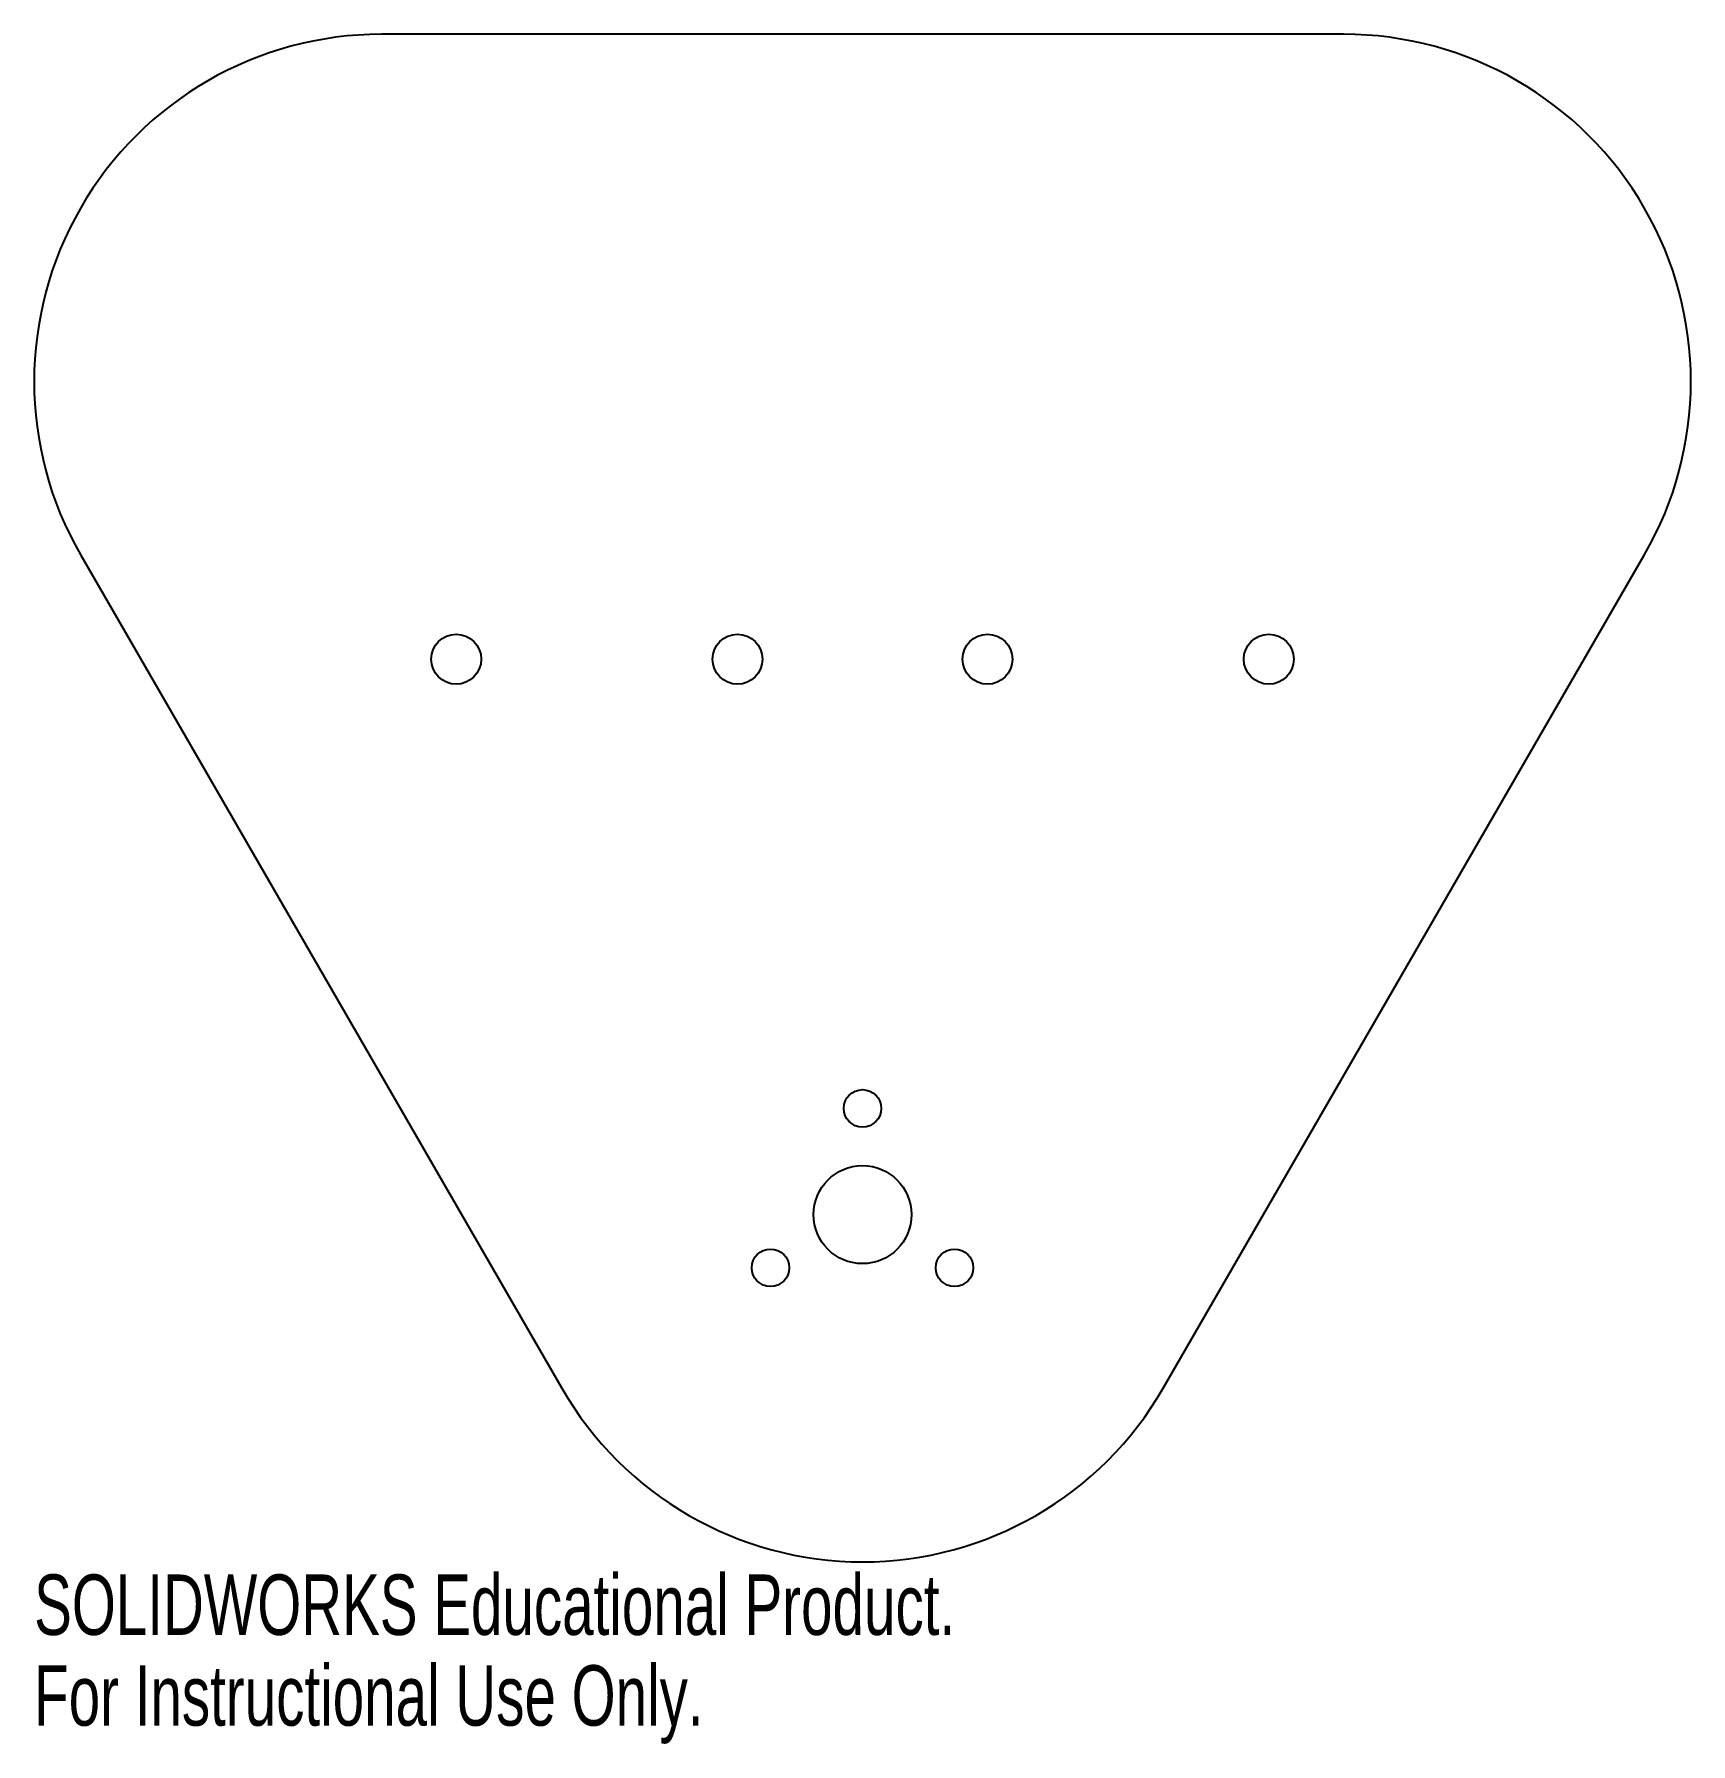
# Model space of a CAD drawing. Header units: millimetres. Extents: x -66 to 66, y -82 to 55.
import ezdxf

# ---------------------------------------------------------------- set-up
doc = ezdxf.new("R2010")
doc.units = ezdxf.units.MM
doc.styles.add('SLDTEXTSTYLE0', font='TXT', dxfattribs={"width": 0.7})

msp = doc.modelspace()

# ---------------------------------------------------------------- linework, layer by layer
at = {"color": 7, "linetype": 'Continuous', "lineweight": 25}
for p, q in [((38.49, 55.05), (-38.49, 55.05)), ((-62.54, 13.38), (-24.06, -53.28)), ((24.06, -53.28), (62.54, 13.38))]:
    msp.add_line(p, q, dxfattribs=at)
for centre, radius in [((-32.5, 5.05), 2), ((-10, 5.05), 2), ((10, 5.05), 2), ((32.5, 5.05), 2), ((0, -30.89), 1.5), ((0, -39.39), 3.92), ((-7.36, -43.64), 1.5), ((7.36, -43.64), 1.5)]:
    msp.add_circle(centre, radius, dxfattribs=at)
for centre, start, end in [((-38.49, 27.27), 90, 210), ((38.49, 27.27), 330, 90), ((0, -39.39), 210, 330)]:
    msp.add_arc(centre, 27.78, start, end, dxfattribs=at)

# ---------------------------------------------------------------- texts
at = {"color": 7, "linetype": 'Continuous', "char_height": 4.8336, "attachment_point": 1, "style": 'SLDTEXTSTYLE0'}
for s, insert in [('SOLIDWORKS Educational Product.', (-66.27, -68.18)), ('For Instructional Use Only.', (-66.27, -75.44))]:
    msp.add_mtext(s, dxfattribs=dict(at, insert=insert))

doc.saveas('drawing.dxf')
